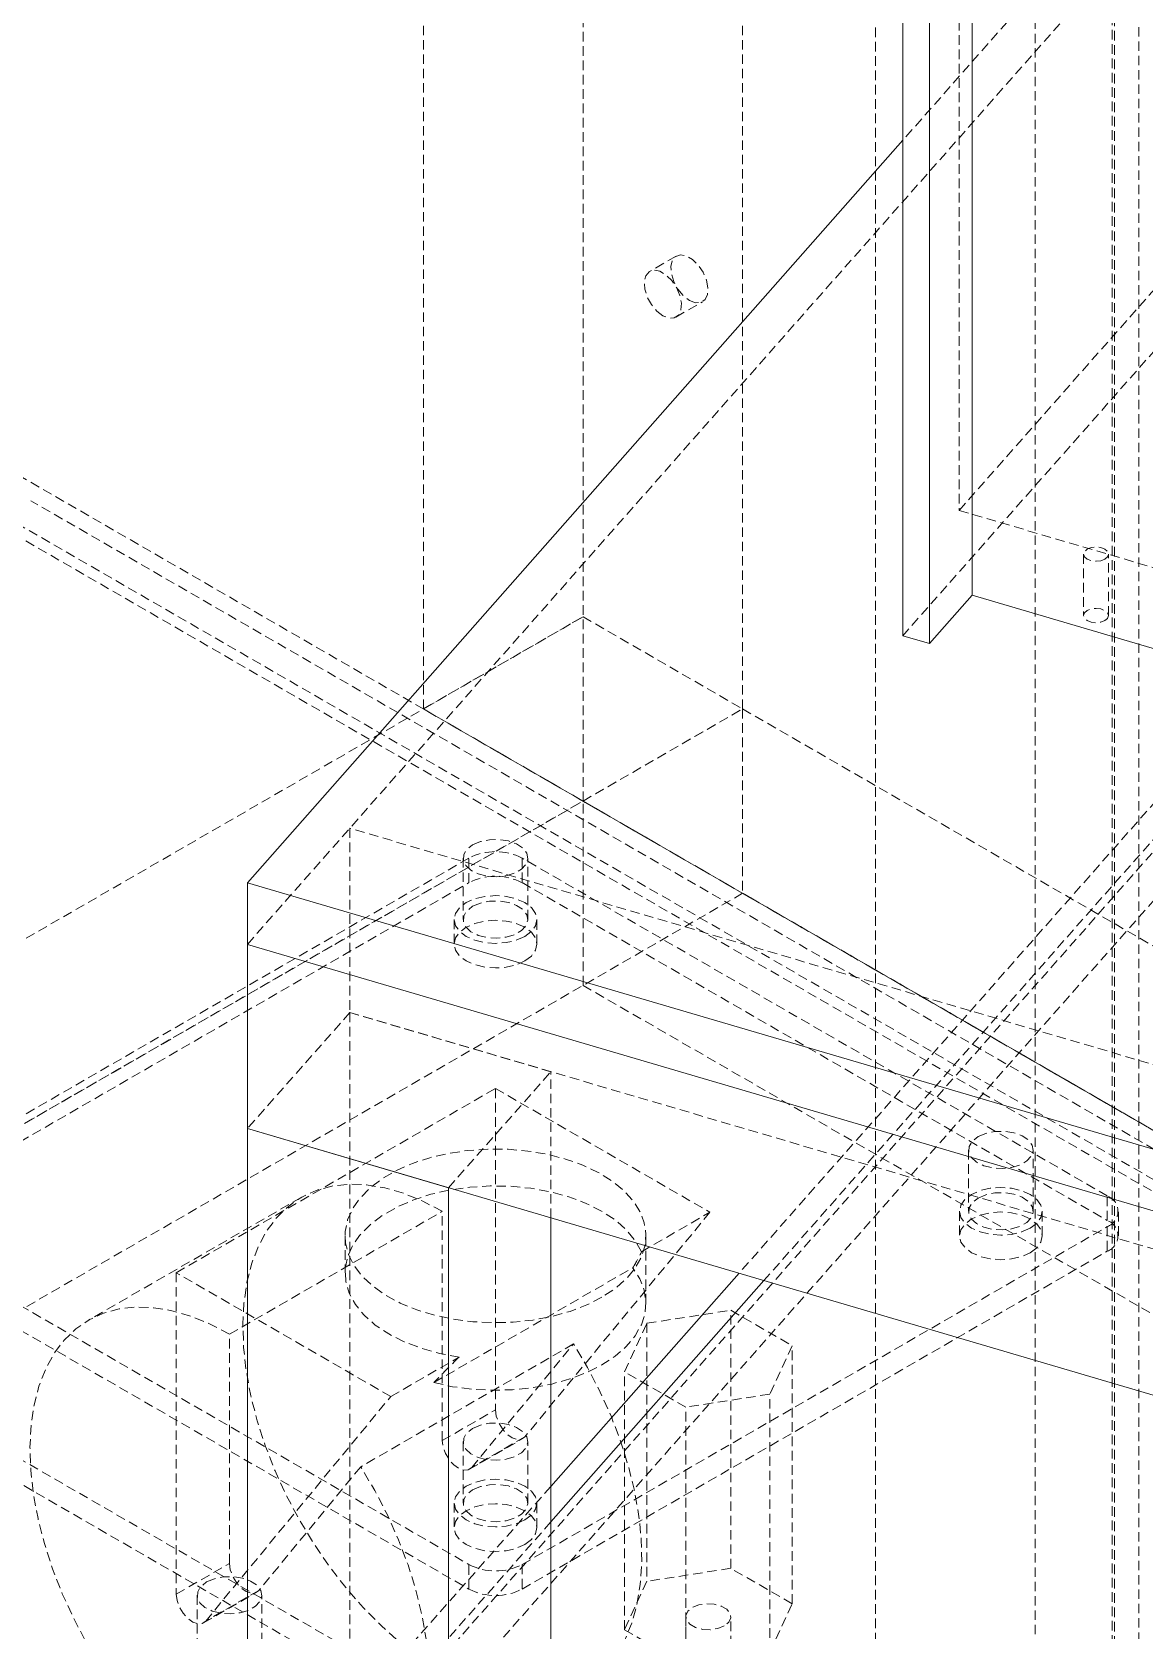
# Model space of a CAD drawing. Header units: millimetres. Extents: x 1529 to 6255, y 1713 to 5797.
# Drawn here: x 5545.8 to 5693.6, y 4496.4 to 4708.8 of the extents above; entities that cross this region are included whole.
import ezdxf

# ---------------------------------------------------------------- set-up
doc = ezdxf.new("R2010")
doc.units = ezdxf.units.MM
doc.linetypes.add('HIDDEN', pattern=[1.905, 1.27, -0.635])

msp = doc.modelspace()

# ---------------------------------------------------------------- linework, layer by layer
at = {"color": 7, "linetype": 'HIDDEN', "lineweight": 0}
for p, q in [((5640.276, 4618.807), (5640.276, 5125.062)), ((5619.063, 4606.56), (5619.063, 5077.716)), ((5597.85, 4618.807), (5597.85, 4965.051)), ((5692.921, 4332.875), (5692.921, 4899.073)), ((5657.954, 4890.345), (5657.954, 4384.089)), ((5679.167, 4878.098), (5679.167, 4371.843)), ((5689.709, 4330.467), (5689.709, 4823.728)), ((5689.385, 4823.361), (5689.385, 4330.834)), ((5757.362, 4802.925), (5661.567, 4694.39)), ((5574.449, 4587.52), (5757.362, 4794.759)), ((5669.058, 4792.165), (5669.058, 4645.188)), ((5768.255, 4749.411), (5661.567, 4628.535)), ((5669.058, 4645.188), (5760.764, 4749.09)), ((5631.455, 4678.994), (5627.92, 4676.953)), ((5631.42, 4670.891), (5634.955, 4672.932)), ((5751.999, 4670.927), (5639.797, 4543.803)), ((5757.362, 4672.278), (5643.108, 4542.829)), ((5575.357, 4464.435), (5756.454, 4669.616)), ((5574.449, 4456.874), (5757.362, 4664.113)), ((5540.713, 4651.787), (5951.971, 4414.373)), ((5954.093, 4410.698), (5545.663, 4646.479)), ((5669.058, 4645.188), (5783.955, 4611.392)), ((5951.971, 4406.207), (5540.713, 4643.621)), ((5542.128, 4644.438), (5950.557, 4408.657)), ((5685.601, 4639.378), (5685.601, 4631.212)), ((5688.901, 4631.212), (5688.901, 4639.378)), ((5424.609, 4518.797), (5619.063, 4631.053)), ((5619.063, 4631.053), (5597.85, 4618.807)), ((5619.063, 4631.053), (5640.276, 4618.807)), ((5445.822, 4506.55), (5640.276, 4618.807)), ((5597.85, 4618.807), (5619.063, 4606.56)), ((5619.063, 4606.56), (5640.276, 4618.807)), ((5640.276, 4618.807), (5640.276, 4594.31)), ((5640.276, 4618.807), (5852.408, 4496.345)), ((5424.609, 4494.3), (5619.063, 4606.556)), ((5619.063, 4606.56), (5831.195, 4484.099)), ((5619.063, 4582.064), (5619.063, 4606.56)), ((5619.063, 4606.556), (5640.276, 4594.31)), ((5574.449, 4587.52), (5588.069, 4602.951)), ((5833.096, 4530.879), (5588.069, 4602.951)), ((5588.069, 4602.951), (5588.069, 4578.455)), ((5603.896, 4598.983), (5526.114, 4554.081)), ((5603.131, 4598.984), (5603.131, 4590.819)), ((5603.896, 4595.717), (5603.896, 4598.983)), ((5688.748, 4554.081), (5610.967, 4598.983)), ((5610.967, 4598.983), (5610.967, 4595.717)), ((5611.731, 4590.819), (5611.731, 4598.984)), ((5640.276, 4594.31), (5445.822, 4482.054)), ((5526.114, 4550.814), (5603.896, 4595.717)), ((5610.967, 4595.717), (5688.748, 4550.814)), ((5640.276, 4594.31), (5619.063, 4582.064)), ((5852.408, 4471.849), (5640.276, 4594.31)), ((5601.931, 4590.819), (5601.931, 4587.553)), ((5612.931, 4587.553), (5612.931, 4590.819)), ((5619.063, 4582.064), (5831.195, 4459.603)), ((5588.069, 4578.455), (5574.449, 4563.024)), ((5614.799, 4570.593), (5588.069, 4578.455)), ((5588.069, 4578.455), (5588.069, 4480.47)), ((5588.069, 4578.455), (5833.096, 4506.382)), ((5601.18, 4555.162), (5614.799, 4570.593)), ((5614.799, 4551.156), (5614.799, 4570.593)), ((5565.005, 4543.874), (5607.431, 4568.366)), ((5607.431, 4568.366), (5635.935, 4551.911)), ((5607.431, 4568.366), (5607.431, 4525.65)), ((5670.306, 4560.205), (5670.306, 4552.04)), ((5678.906, 4552.04), (5678.906, 4560.205)), ((5581.612, 4553.893), (5553.327, 4537.565)), ((5688.748, 4550.814), (5688.748, 4554.081)), ((5572.076, 4535.708), (5600.36, 4552.036)), ((5600.36, 4521.568), (5600.36, 4552.036)), ((5635.935, 4551.911), (5611.335, 4522.069)), ((5626.84, 4546.661), (5635.935, 4551.911)), ((5669.106, 4552.04), (5669.106, 4548.773)), ((5680.106, 4548.773), (5680.106, 4552.04)), ((5690.213, 4548.773), (5690.213, 4552.04)), ((5526.114, 4549.999), (5603.896, 4505.096)), ((5610.967, 4505.096), (5688.748, 4549.999)), ((5688.748, 4549.999), (5688.748, 4546.732)), ((5587.431, 4548.773), (5587.431, 4543.874)), ((5627.431, 4539.791), (5627.431, 4548.773)), ((5526.114, 4546.732), (5603.896, 4501.83)), ((5610.967, 4501.83), (5688.748, 4546.732)), ((5593.509, 4527.419), (5565.005, 4543.874)), ((5565.005, 4543.874), (5565.005, 4501.158)), ((5599.217, 4529.264), (5625.666, 4544.533)), ((5586.218, 4494.891), (5508.436, 4539.793)), ((5624.562, 4530.72), (5627.55, 4537.159)), ((5627.55, 4537.159), (5638.704, 4538.884)), ((5627.55, 4537.159), (5627.55, 4502.864)), ((5638.704, 4538.884), (5646.869, 4534.17)), ((5638.704, 4504.589), (5638.704, 4538.884)), ((5508.436, 4536.527), (5586.218, 4491.625)), ((5572.076, 4505.24), (5572.076, 4535.708)), ((5617.802, 4534.41), (5589.518, 4518.082)), ((5593.509, 4527.419), (5602.604, 4532.67)), ((5604.264, 4517.987), (5617.802, 4534.41)), ((5646.869, 4534.17), (5643.88, 4527.732)), ((5646.869, 4499.876), (5646.869, 4534.17)), ((5624.562, 4496.425), (5624.562, 4530.72)), ((5632.727, 4526.006), (5624.562, 4530.72)), ((5568.909, 4497.576), (5593.509, 4527.419)), ((5643.88, 4527.732), (5632.727, 4526.006)), ((5643.88, 4493.437), (5643.88, 4527.732)), ((5600.36, 4521.568), (5607.431, 4525.65)), ((5632.727, 4491.712), (5632.727, 4526.006)), ((5611.335, 4522.069), (5604.264, 4517.987)), ((5603.131, 4521.426), (5603.131, 4513.26)), ((5603.981, 4517.745), (5611.052, 4521.827)), ((5611.731, 4513.26), (5611.731, 4521.426)), ((5589.518, 4518.082), (5575.98, 4501.658)), ((5614.799, 4515.48), (5574.449, 4469.764)), ((5601.931, 4513.26), (5601.931, 4509.994)), ((5612.931, 4509.994), (5612.931, 4513.26)), ((5614.799, 4510.755), (5574.449, 4465.039)), ((5565.005, 4501.158), (5572.076, 4505.24)), ((5603.896, 4501.83), (5603.896, 4505.096)), ((5610.967, 4505.096), (5610.967, 4501.83)), ((5627.55, 4502.864), (5624.562, 4496.425)), ((5638.704, 4504.589), (5627.55, 4502.864)), ((5646.869, 4499.876), (5638.704, 4504.589)), ((5567.776, 4501.015), (5567.776, 4492.85)), ((5568.626, 4497.335), (5575.697, 4501.417)), ((5575.98, 4501.658), (5568.909, 4497.576)), ((5576.376, 4492.85), (5576.376, 4501.015)), ((5643.88, 4493.437), (5646.869, 4499.876)), ((5632.715, 4498.151), (5632.715, 4475.287)), ((5638.715, 4475.287), (5638.715, 4498.151)), ((5624.562, 4496.425), (5632.727, 4491.712))]:
    msp.add_line(p, q, dxfattribs=at)
at = {"color": 7, "linetype": 'Continuous', "lineweight": 15}
for p, q in [((5670.806, 4797.225), (5670.806, 4633.916)), ((5661.567, 4628.535), (5661.567, 4791.843)), ((5665.131, 4790.795), (5665.131, 4627.487)), ((5661.567, 4694.39), (5574.449, 4595.686)), ((5670.806, 4633.916), (5665.131, 4627.487)), ((5783.073, 4600.894), (5670.806, 4633.916)), ((5665.131, 4627.487), (5661.567, 4628.535)), ((5574.449, 4595.686), (5574.449, 4587.52)), ((5819.476, 4523.613), (5574.449, 4595.686)), ((5819.476, 4515.448), (5574.449, 4587.52)), ((5574.449, 4587.52), (5574.449, 4563.024)), ((5574.449, 4563.024), (5574.449, 4465.039)), ((5574.449, 4563.024), (5601.18, 4555.162)), ((5819.476, 4490.951), (5574.449, 4563.024)), ((5601.18, 4555.162), (5601.18, 4457.177)), ((5614.799, 4494.344), (5614.799, 4551.156)), ((5639.797, 4543.803), (5614.799, 4515.48)), ((5643.108, 4542.829), (5614.799, 4510.755))]:
    msp.add_line(p, q, dxfattribs=at)
at = {"color": 7, "linetype": 'HIDDEN', "lineweight": 0, "flags": 128}
for points in [[(5633.205, 4673.105), (5634.009, 4672.796), (5634.725, 4672.83), (5635.277, 4673.204), (5635.604, 4673.877), (5635.672, 4674.775), (5635.472, 4675.803), (5635.026, 4676.848), (5634.383, 4677.797), (5633.613, 4678.547), (5632.798, 4679.017), (5632.027, 4679.157), (5631.384, 4678.95), (5630.939, 4678.419), (5630.739, 4677.623), (5630.806, 4676.646), (5631.133, 4675.596), (5631.685, 4674.585), (5632.402, 4673.724), (5633.205, 4673.105)], [(5629.67, 4671.064), (5628.866, 4671.683), (5628.15, 4672.544), (5627.598, 4673.555), (5627.271, 4674.605), (5627.203, 4675.582), (5627.403, 4676.378), (5627.849, 4676.909), (5628.492, 4677.115), (5629.262, 4676.976), (5630.077, 4676.506), (5630.848, 4675.755), (5631.491, 4674.807), (5631.936, 4673.762), (5632.136, 4672.734), (5632.069, 4671.835), (5631.742, 4671.163), (5631.19, 4670.789), (5630.473, 4670.755), (5629.67, 4671.064)], [(5688.418, 4638.704), (5687.882, 4638.498), (5687.251, 4638.425), (5686.62, 4638.498), (5686.084, 4638.704), (5685.727, 4639.013), (5685.601, 4639.378), (5685.727, 4639.742), (5686.084, 4640.051), (5686.62, 4640.258), (5687.251, 4640.33), (5687.882, 4640.258), (5688.418, 4640.051), (5688.775, 4639.742), (5688.901, 4639.378), (5688.775, 4639.013), (5688.418, 4638.704)], [(5688.418, 4630.539), (5688.775, 4630.848), (5688.901, 4631.212), (5688.775, 4631.577), (5688.418, 4631.886), (5687.882, 4632.092), (5687.251, 4632.165), (5686.62, 4632.092), (5686.084, 4631.886), (5685.727, 4631.577), (5685.601, 4631.212), (5685.727, 4630.848), (5686.084, 4630.539), (5686.62, 4630.332), (5687.251, 4630.26), (5687.882, 4630.332), (5688.418, 4630.539)], [(5604.391, 4600.74), (5605.422, 4601.179), (5606.632, 4601.423), (5607.913, 4601.451), (5609.151, 4601.26), (5610.236, 4600.866), (5611.072, 4600.305), (5611.585, 4599.627), (5611.728, 4598.892), (5611.49, 4598.164), (5610.891, 4597.51), (5609.985, 4596.987), (5608.851, 4596.641), (5607.592, 4596.504), (5606.318, 4596.587), (5605.143, 4596.883), (5604.172, 4597.365), (5603.49, 4597.992), (5603.158, 4598.706), (5603.206, 4599.446), (5603.629, 4600.144), (5604.391, 4600.74)], [(5611.32, 4588.574), (5610.181, 4588.069), (5608.855, 4587.752), (5607.431, 4587.644), (5606.008, 4587.752), (5604.681, 4588.069), (5603.542, 4588.574), (5602.668, 4589.231), (5602.119, 4589.997), (5601.931, 4590.819), (5602.119, 4591.641), (5602.668, 4592.406), (5603.542, 4593.064), (5604.681, 4593.569), (5606.008, 4593.886), (5607.431, 4593.994), (5608.855, 4593.886), (5610.181, 4593.569), (5611.32, 4593.064), (5612.194, 4592.406), (5612.744, 4591.641), (5612.931, 4590.819), (5612.744, 4589.997), (5612.194, 4589.231), (5611.32, 4588.574)], [(5604.391, 4592.574), (5605.422, 4593.014), (5606.632, 4593.258), (5607.913, 4593.286), (5609.151, 4593.094), (5610.236, 4592.7), (5611.072, 4592.14), (5611.585, 4591.461), (5611.728, 4590.726), (5611.49, 4589.999), (5610.891, 4589.345), (5609.985, 4588.822), (5608.851, 4588.476), (5607.592, 4588.338), (5606.318, 4588.421), (5605.143, 4588.717), (5604.172, 4589.2), (5603.49, 4589.826), (5603.158, 4590.541), (5603.206, 4591.28), (5603.629, 4591.979), (5604.391, 4592.574)], [(5611.32, 4585.308), (5612.194, 4585.965), (5612.744, 4586.731), (5612.931, 4587.553), (5612.744, 4588.375), (5612.194, 4589.14), (5611.32, 4589.798), (5610.181, 4590.302), (5608.855, 4590.62), (5607.431, 4590.728), (5606.008, 4590.62), (5604.681, 4590.302), (5603.542, 4589.798), (5602.668, 4589.14), (5602.119, 4588.375), (5601.931, 4587.553), (5602.119, 4586.731), (5602.668, 4585.965), (5603.542, 4585.308), (5604.681, 4584.803), (5606.008, 4584.486), (5607.431, 4584.378), (5608.855, 4584.486), (5610.181, 4584.803), (5611.32, 4585.308)], [(5671.566, 4561.96), (5672.597, 4562.4), (5673.807, 4562.644), (5675.088, 4562.672), (5676.326, 4562.48), (5677.411, 4562.086), (5678.247, 4561.526), (5678.76, 4560.847), (5678.903, 4560.112), (5678.665, 4559.385), (5678.066, 4558.731), (5677.16, 4558.208), (5676.026, 4557.862), (5674.767, 4557.724), (5673.493, 4557.807), (5672.319, 4558.103), (5671.347, 4558.586), (5670.665, 4559.212), (5670.333, 4559.927), (5670.381, 4560.666), (5670.805, 4561.365), (5671.566, 4561.96)], [(5621.573, 4540.609), (5619.562, 4539.594), (5617.334, 4538.742), (5614.93, 4538.07), (5612.392, 4537.588), (5609.765, 4537.307), (5607.097, 4537.229), (5604.435, 4537.358), (5601.826, 4537.69), (5599.317, 4538.221), (5596.953, 4538.939), (5594.776, 4539.833), (5592.824, 4540.887), (5591.134, 4542.081), (5589.734, 4543.395), (5588.65, 4544.804), (5587.901, 4546.285), (5587.501, 4547.81), (5587.456, 4549.352), (5587.768, 4550.884), (5588.431, 4552.378), (5589.432, 4553.808), (5590.755, 4555.148), (5592.376, 4556.374), (5594.265, 4557.465), (5596.389, 4558.4), (5598.71, 4559.164), (5601.187, 4559.742), (5603.775, 4560.125), (5606.429, 4560.305), (5609.1, 4560.279), (5611.742, 4560.048), (5614.306, 4559.615), (5616.748, 4558.99), (5619.024, 4558.182), (5621.093, 4557.206), (5622.918, 4556.079), (5624.466, 4554.822), (5625.711, 4553.458), (5626.63, 4552.009), (5627.205, 4550.503), (5627.428, 4548.966), (5627.294, 4547.426), (5626.806, 4545.91), (5625.972, 4544.444), (5624.807, 4543.056), (5623.332, 4541.77), (5621.573, 4540.609)], [(5600.36, 4552.036), (5597.775, 4553.383), (5595.215, 4554.425), (5592.704, 4555.152), (5590.265, 4555.558), (5587.923, 4555.639), (5585.699, 4555.394), (5583.615, 4554.825), (5581.691, 4553.938), (5579.944, 4552.741), (5578.392, 4551.246), (5577.049, 4549.467), (5575.928, 4547.42), (5575.04, 4545.126), (5574.393, 4542.606), (5573.993, 4539.884), (5573.845, 4536.987), (5573.949, 4533.94), (5574.304, 4530.775), (5574.908, 4527.52), (5575.754, 4524.208), (5576.835, 4520.868), (5578.14, 4517.534), (5579.656, 4514.237), (5581.37, 4511.008), (5583.264, 4507.879), (5585.321, 4504.878), (5587.522, 4502.035), (5589.845, 4499.376), (5592.268, 4496.928), (5594.768, 4494.713), (5597.321, 4492.752), (5599.904, 4491.064), (5602.49, 4489.665), (5605.057, 4488.568), (5607.578, 4487.785), (5610.031, 4487.322), (5612.392, 4487.183), (5614.638, 4487.371), (5616.748, 4487.883), (5618.702, 4488.715), (5620.482, 4489.858), (5622.069, 4491.301), (5623.45, 4493.031), (5624.611, 4495.032), (5625.541, 4497.284), (5626.231, 4499.766), (5626.675, 4502.454), (5626.868, 4505.323), (5626.808, 4508.345), (5626.497, 4511.492), (5625.936, 4514.733), (5625.132, 4518.037), (5624.092, 4521.374), (5622.826, 4524.712), (5621.346, 4528.018), (5619.666, 4531.261), (5617.802, 4534.41)], [(5626.84, 4546.661), (5626.004, 4548.157), (5624.824, 4549.574), (5623.321, 4550.885), (5621.524, 4552.067), (5619.465, 4553.096), (5617.183, 4553.954), (5614.72, 4554.626), (5612.122, 4555.098), (5609.437, 4555.362), (5606.715, 4555.412), (5604.006, 4555.249), (5601.361, 4554.875), (5598.828, 4554.297), (5596.454, 4553.526), (5594.285, 4552.575), (5592.359, 4551.463), (5590.712, 4550.211), (5589.376, 4548.841), (5588.375, 4547.379), (5587.727, 4545.851), (5587.444, 4544.288), (5587.532, 4542.716), (5587.989, 4541.166), (5588.807, 4539.666), (5589.97, 4538.245), (5591.456, 4536.927), (5593.24, 4535.739), (5595.286, 4534.701), (5597.557, 4533.834), (5600.012, 4533.152), (5602.604, 4532.67)], [(5678.495, 4549.794), (5677.356, 4549.29), (5676.03, 4548.973), (5674.606, 4548.864), (5673.183, 4548.973), (5671.856, 4549.29), (5670.717, 4549.794), (5669.843, 4550.452), (5669.294, 4551.218), (5669.106, 4552.04), (5669.294, 4552.861), (5669.843, 4553.627), (5670.717, 4554.285), (5671.856, 4554.789), (5673.183, 4555.106), (5674.606, 4555.215), (5676.03, 4555.106), (5677.356, 4554.789), (5678.495, 4554.285), (5679.369, 4553.627), (5679.919, 4552.861), (5680.106, 4552.04), (5679.919, 4551.218), (5679.369, 4550.452), (5678.495, 4549.794)], [(5671.566, 4553.795), (5672.597, 4554.234), (5673.807, 4554.479), (5675.088, 4554.506), (5676.326, 4554.315), (5677.411, 4553.921), (5678.247, 4553.36), (5678.76, 4552.682), (5678.903, 4551.947), (5678.665, 4551.22), (5678.066, 4550.565), (5677.16, 4550.042), (5676.026, 4549.697), (5674.767, 4549.559), (5673.493, 4549.642), (5672.319, 4549.938), (5671.347, 4550.42), (5670.665, 4551.047), (5670.333, 4551.762), (5670.381, 4552.501), (5670.805, 4553.199), (5671.566, 4553.795)], [(5678.495, 4546.528), (5679.369, 4547.186), (5679.919, 4547.952), (5680.106, 4548.773), (5679.919, 4549.595), (5679.369, 4550.361), (5678.495, 4551.019), (5677.356, 4551.523), (5676.03, 4551.84), (5674.606, 4551.948), (5673.183, 4551.84), (5671.856, 4551.523), (5670.717, 4551.019), (5669.843, 4550.361), (5669.294, 4549.595), (5669.106, 4548.773), (5669.294, 4547.952), (5669.843, 4547.186), (5670.717, 4546.528), (5671.856, 4546.024), (5673.183, 4545.707), (5674.606, 4545.598), (5676.03, 4545.707), (5677.356, 4546.024), (5678.495, 4546.528)], [(5599.217, 4529.264), (5601.732, 4528.724), (5604.35, 4528.383), (5607.024, 4528.248), (5609.705, 4528.321), (5612.345, 4528.6), (5614.896, 4529.08), (5617.313, 4529.754), (5619.552, 4530.608), (5621.573, 4531.627), (5623.339, 4532.794), (5624.819, 4534.087), (5625.986, 4535.482), (5626.818, 4536.955), (5627.301, 4538.479), (5627.427, 4540.026), (5627.192, 4541.57), (5626.602, 4543.081), (5625.666, 4544.533)], [(5572.076, 4535.708), (5569.491, 4537.054), (5566.931, 4538.096), (5564.419, 4538.824), (5561.981, 4539.23), (5559.639, 4539.311), (5557.415, 4539.066), (5555.331, 4538.497), (5553.407, 4537.61), (5551.66, 4536.413), (5550.108, 4534.918), (5548.765, 4533.139), (5547.644, 4531.092), (5546.755, 4528.798), (5546.108, 4526.278), (5545.709, 4523.556), (5545.56, 4520.658), (5545.664, 4517.612), (5546.02, 4514.447), (5546.624, 4511.192), (5547.47, 4507.88), (5548.551, 4504.54), (5549.855, 4501.206), (5551.372, 4497.909), (5553.085, 4494.68), (5554.98, 4491.551), (5557.037, 4488.55), (5559.238, 4485.707), (5561.561, 4483.048), (5563.984, 4480.6), (5566.484, 4478.384), (5569.037, 4476.423), (5571.619, 4474.735), (5574.206, 4473.337), (5576.772, 4472.24), (5579.294, 4471.457), (5581.747, 4470.994), (5584.108, 4470.855), (5586.354, 4471.043), (5588.464, 4471.555), (5590.418, 4472.386), (5592.197, 4473.529), (5593.785, 4474.973), (5595.166, 4476.703), (5596.327, 4478.704), (5597.257, 4480.956), (5597.947, 4483.438), (5598.39, 4486.126), (5598.583, 4488.995), (5598.524, 4492.017), (5598.212, 4495.163), (5597.652, 4498.405), (5596.848, 4501.709), (5595.808, 4505.046), (5594.542, 4508.384), (5593.062, 4511.69), (5591.382, 4514.933), (5589.518, 4518.082)], [(5607.431, 4525.65), (5607.54, 4524.814), (5607.854, 4523.939), (5608.342, 4523.113), (5608.953, 4522.422), (5609.626, 4521.935), (5610.291, 4521.703), (5610.881, 4521.749), (5611.335, 4522.069)], [(5604.391, 4523.181), (5605.422, 4523.62), (5606.632, 4523.865), (5607.913, 4523.892), (5609.151, 4523.701), (5610.236, 4523.307), (5611.072, 4522.746), (5611.585, 4522.068), (5611.728, 4521.333), (5611.49, 4520.606), (5610.891, 4519.952), (5609.985, 4519.428), (5608.851, 4519.083), (5607.592, 4518.945), (5606.318, 4519.028), (5605.143, 4519.324), (5604.172, 4519.806), (5603.49, 4520.433), (5603.158, 4521.148), (5603.206, 4521.887), (5603.629, 4522.585), (5604.391, 4523.181)], [(5604.264, 4517.987), (5603.81, 4517.667), (5603.22, 4517.621), (5602.555, 4517.853), (5601.882, 4518.34), (5601.27, 4519.031), (5600.783, 4519.857), (5600.468, 4520.732), (5600.36, 4521.568)], [(5611.32, 4511.015), (5610.181, 4510.51), (5608.855, 4510.193), (5607.431, 4510.085), (5606.008, 4510.193), (5604.681, 4510.51), (5603.542, 4511.015), (5602.668, 4511.673), (5602.119, 4512.438), (5601.931, 4513.26), (5602.119, 4514.082), (5602.668, 4514.848), (5603.542, 4515.505), (5604.681, 4516.01), (5606.008, 4516.327), (5607.431, 4516.435), (5608.855, 4516.327), (5610.181, 4516.01), (5611.32, 4515.505), (5612.194, 4514.848), (5612.744, 4514.082), (5612.931, 4513.26), (5612.744, 4512.438), (5612.194, 4511.673), (5611.32, 4511.015)], [(5604.391, 4515.015), (5605.422, 4515.455), (5606.632, 4515.699), (5607.913, 4515.727), (5609.151, 4515.535), (5610.236, 4515.142), (5611.072, 4514.581), (5611.585, 4513.903), (5611.728, 4513.167), (5611.49, 4512.44), (5610.891, 4511.786), (5609.985, 4511.263), (5608.851, 4510.917), (5607.592, 4510.78), (5606.318, 4510.862), (5605.143, 4511.158), (5604.172, 4511.641), (5603.49, 4512.267), (5603.158, 4512.982), (5603.206, 4513.722), (5603.629, 4514.42), (5604.391, 4515.015)], [(5611.32, 4507.749), (5612.194, 4508.406), (5612.744, 4509.172), (5612.931, 4509.994), (5612.744, 4510.816), (5612.194, 4511.582), (5611.32, 4512.239), (5610.181, 4512.744), (5608.855, 4513.061), (5607.431, 4513.169), (5606.008, 4513.061), (5604.681, 4512.744), (5603.542, 4512.239), (5602.668, 4511.582), (5602.119, 4510.816), (5601.931, 4509.994), (5602.119, 4509.172), (5602.668, 4508.406), (5603.542, 4507.749), (5604.681, 4507.244), (5606.008, 4506.927), (5607.431, 4506.819), (5608.855, 4506.927), (5610.181, 4507.244), (5611.32, 4507.749)], [(5572.076, 4505.24), (5572.184, 4504.404), (5572.498, 4503.529), (5572.986, 4502.703), (5573.598, 4502.011), (5574.271, 4501.525), (5574.936, 4501.292), (5575.526, 4501.339), (5575.98, 4501.658)], [(5569.035, 4502.771), (5570.067, 4503.21), (5571.276, 4503.454), (5572.557, 4503.482), (5573.795, 4503.291), (5574.881, 4502.897), (5575.717, 4502.336), (5576.229, 4501.658), (5576.373, 4500.923), (5576.134, 4500.196), (5575.536, 4499.541), (5574.629, 4499.018), (5573.496, 4498.672), (5572.237, 4498.535), (5570.963, 4498.618), (5569.788, 4498.914), (5568.816, 4499.396), (5568.135, 4500.023), (5567.803, 4500.737), (5567.851, 4501.477), (5568.274, 4502.175), (5569.035, 4502.771)], [(5565.005, 4501.158), (5565.113, 4500.322), (5565.427, 4499.447), (5565.915, 4498.621), (5566.527, 4497.929), (5567.2, 4497.443), (5567.865, 4497.21), (5568.455, 4497.257), (5568.909, 4497.576)], [(5637.837, 4496.926), (5636.983, 4496.581), (5635.977, 4496.425), (5634.939, 4496.478), (5633.995, 4496.732), (5633.258, 4497.157), (5632.818, 4497.702), (5632.727, 4498.301), (5632.996, 4498.882), (5633.594, 4499.375), (5634.448, 4499.72), (5635.454, 4499.876), (5636.492, 4499.823), (5637.436, 4499.569), (5638.173, 4499.144), (5638.613, 4498.599), (5638.704, 4498), (5638.434, 4497.419), (5637.837, 4496.926)]]:
    msp.add_lwpolyline(points, dxfattribs=at)
at = {"color": 7, "linetype": 'HIDDEN', "lineweight": 0}
for centre, radius, start, end in [((5607.431, 4592.16), 7.685, 62.60926, 117.39074), ((5607.431, 4588.893), 7.685, 62.60926, 117.39074), ((5687.974, 4552.04), 2.183, 290.78272, 69.21743), ((5687.974, 4548.773), 2.183, 290.78272, 69.21743), ((5607.431, 4511.92), 7.685, 242.61015, 297.3898), ((5607.431, 4508.654), 7.685, 242.61015, 297.3898)]:
    msp.add_arc(centre, radius, start, end, dxfattribs=at)
for start_param, end_param in [(5.6984379, 5.8779145), (1.6530359, 1.8325125)]:
    msp.add_ellipse((5607.431, 4530.821), major_axis=(19.74, 18.693), ratio=0.1720537, start_param=start_param, end_param=end_param, dxfattribs=at)

doc.saveas('drawing.dxf')
